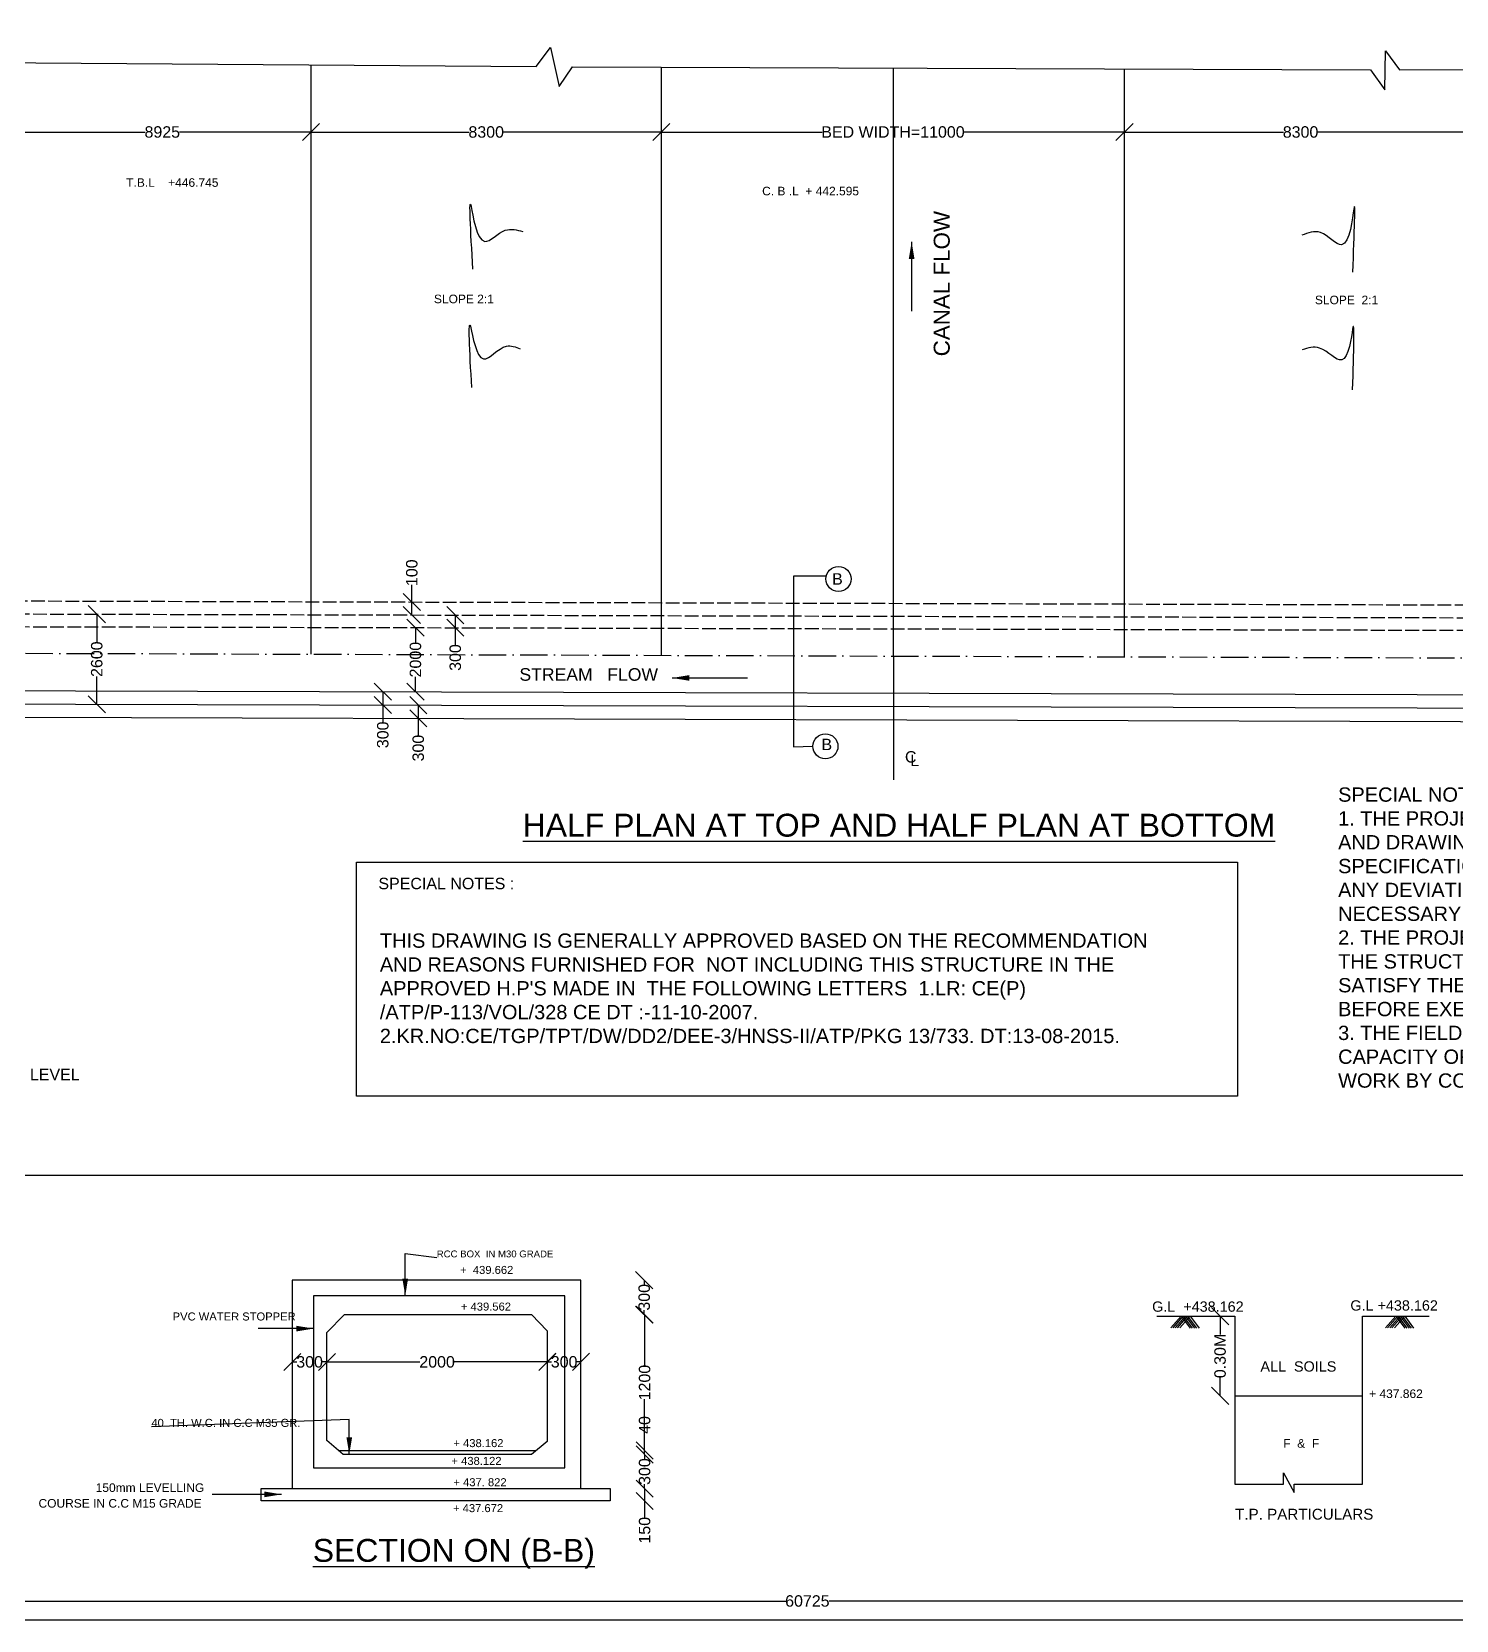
# Model space of a CAD drawing. Header units: millimetres. Extents: x 5759293 to 5767347, y 20978867 to 20983265.
# Drawn here: x 5761352 to 5763843, y 20978871 to 20981649 of the extents above; entities that cross this region are included whole.
import ezdxf

# ---------------------------------------------------------------- set-up
doc = ezdxf.new("R2010")
doc.units = ezdxf.units.MM
doc.header["$MEASUREMENT"] = 0
doc.linetypes.add('ACAD_ISO02W100', pattern=[15, 12, -3])
doc.linetypes.add('ACAD_ISO10W100', pattern=[18, 12, -3, 0, -3])
for name, color, linetype in [('DIMENSIONS', 7, 'Continuous'), ('DRAWING', 2, 'Continuous'), ('TEXT', 7, 'Continuous')]:
    doc.layers.add(name, color=color, linetype=linetype)
doc.styles.get("Standard").update_dxf_attribs({"font": 'arial.ttf', "height": 20})
doc.dimstyles.get("Standard").update_dxf_attribs({"dimtxt": 12, "dimasz": 30, "dimexe": 0.18, "dimexo": 0.0625, "dimgap": 0.09, "dimtad": 0, "dimdec": 0, "dimzin": 0, "dimdsep": 46, "dimtxsty": 'Standard', "dimblk": 'OBLIQUE', "dimcen": 0.09, "dimse1": 1, "dimse2": 1, "dimadec": 0, "dimazin": 0, "dimtfac": 1, "dimtdec": 0, "dimtofl": 0, "dimtmove": 0, "dimatfit": 3, "dimfxl": 1, "dimtolj": 1, "dimtzin": 0, "dimarcsym": 0})

# ---------------------------------------------------------------- blocks, each defined once
blk = doc.blocks.new('_Oblique')
at = {"color": 0, "linetype": 'ByBlock', "lineweight": -2}
blk.add_line((-0.5, -0.5), (0.5, 0.5), dxfattribs=at)
blk = doc.blocks.new('*D25')
at = {"layer": 'Defpoints', "color": 0, "transparency": 16777216}
for p in [(5760577.4, 20982123.5), (5764838.6, 20982106.5), (5764838.6, 20978904.5)]:
    blk.add_point(p, dxfattribs=at)
at = {"layer": 'DIMENSIONS', "color": 0, "lineweight": -2, "transparency": 16777216}
for p, q in [((5760577.4, 20978904.5), (5762670.1, 20978904.5)), ((5764838.6, 20978904.5), (5762745.9, 20978904.5))]:
    blk.add_line(p, q, dxfattribs=at)
at = {"layer": 'DIMENSIONS', "color": 0, "lineweight": -2, "transparency": 16777216, "xscale": 30, "yscale": 30, "zscale": 30, "rotation": 180}
blk.add_blockref('_Oblique', (5760577.4, 20978904.5), dxfattribs=at)
at = {"layer": 'DIMENSIONS', "color": 0, "lineweight": -2, "transparency": 16777216, "xscale": 30, "yscale": 30, "zscale": 30}
blk.add_blockref('_Oblique', (5764838.6, 20978904.5), dxfattribs=at)
at = {"layer": 'DIMENSIONS', "color": 0, "transparency": 16777216, "insert": (5762708, 20978904.5), "char_height": 20, "attachment_point": 5}
blk.add_mtext('\\A1;60725', dxfattribs=at)
blk = doc.blocks.new('*D69')
at = {"layer": 'Defpoints', "color": 0, "transparency": 16777216}
for p in [(5761465.6, 20980630.5), (5761465.2, 20980473), (5761465.2, 20980473)]:
    blk.add_point(p, dxfattribs=at)
at = {"layer": 'DIMENSIONS', "color": 0, "lineweight": -2, "transparency": 16777216}
for p, q in [((5761465.2, 20980630.5), (5761465.2, 20980581.9)), ((5761465.2, 20980473), (5761465.2, 20980521.7))]:
    blk.add_line(p, q, dxfattribs=at)
at = {"layer": 'DIMENSIONS', "color": 0, "lineweight": -2, "transparency": 16777216, "xscale": 30, "yscale": 30, "zscale": 30}
for p, rotation in [((5761465.2, 20980630.5), 90), ((5761465.2, 20980473), 270)]:
    blk.add_blockref('_Oblique', p, dxfattribs=dict(at, rotation=rotation))
at = {"layer": 'DIMENSIONS', "color": 0, "transparency": 16777216, "insert": (5761465.2, 20980551.8), "char_height": 20, "attachment_point": 5, "rotation": 90}
blk.add_mtext('\\A1;2600', dxfattribs=at)
blk = doc.blocks.new('*D70')
at = {"layer": 'Defpoints', "color": 0, "transparency": 16777216}
for p in [(5762026.9, 20980607), (5762022.6, 20980495), (5762026.6, 20980495)]:
    blk.add_point(p, dxfattribs=at)
at = {"layer": 'DIMENSIONS', "color": 0, "lineweight": -2, "transparency": 16777216}
for p, q in [((5762022.6, 20980607), (5762022.6, 20980581.1)), ((5762022.6, 20980495), (5762022.6, 20980520.9))]:
    blk.add_line(p, q, dxfattribs=at)
at = {"layer": 'DIMENSIONS', "color": 0, "lineweight": -2, "transparency": 16777216, "xscale": 30, "yscale": 30, "zscale": 30}
for p, rotation in [((5762022.6, 20980607), 90), ((5762022.6, 20980495), 270)]:
    blk.add_blockref('_Oblique', p, dxfattribs=dict(at, rotation=rotation))
at = {"layer": 'DIMENSIONS', "color": 0, "transparency": 16777216, "insert": (5762022.6, 20980551), "char_height": 20, "attachment_point": 5, "rotation": 90}
blk.add_mtext('\\A1;2000', dxfattribs=at)
blk = doc.blocks.new('*D71')
at = {"layer": 'Defpoints', "color": 0, "transparency": 16777216}
for p in [(5762047.1, 20980651.8), (5762016.2, 20980629), (5762047, 20980629)]:
    blk.add_point(p, dxfattribs=at)
at = {"layer": 'DIMENSIONS', "color": 0, "lineweight": -2, "transparency": 16777216}
for p, q in [((5762016.2, 20980651.8), (5762016.2, 20980681.8)), ((5762016.2, 20980629), (5762016.2, 20980651.8))]:
    blk.add_line(p, q, dxfattribs=at)
at = {"layer": 'DIMENSIONS', "color": 0, "lineweight": -2, "transparency": 16777216, "xscale": 30, "yscale": 30, "zscale": 30}
for p, rotation in [((5762016.2, 20980651.8), 90), ((5762016.2, 20980629), 270)]:
    blk.add_blockref('_Oblique', p, dxfattribs=dict(at, rotation=rotation))
at = {"layer": 'DIMENSIONS', "color": 0, "transparency": 16777216, "insert": (5762016.2, 20980703), "char_height": 20, "attachment_point": 5, "rotation": 90}
blk.add_mtext('\\A1;100', dxfattribs=at)
blk = doc.blocks.new('*D72')
at = {"layer": 'Defpoints', "color": 0, "transparency": 16777216}
for p in [(5762092.4, 20980628.9), (5762092.3, 20980606.8), (5762092.3, 20980606.8)]:
    blk.add_point(p, dxfattribs=at)
at = {"layer": 'DIMENSIONS', "color": 0, "lineweight": -2, "transparency": 16777216}
for p, q in [((5762092.3, 20980628.9), (5762092.3, 20980606.8)), ((5762092.3, 20980606.8), (5762092.3, 20980576.8))]:
    blk.add_line(p, q, dxfattribs=at)
at = {"layer": 'DIMENSIONS', "color": 0, "lineweight": -2, "transparency": 16777216, "xscale": 30, "yscale": 30, "zscale": 30}
for p, rotation in [((5762092.3, 20980628.9), 90), ((5762092.3, 20980606.8), 270)]:
    blk.add_blockref('_Oblique', p, dxfattribs=dict(at, rotation=rotation))
at = {"layer": 'DIMENSIONS', "color": 0, "transparency": 16777216, "insert": (5762092.3, 20980554.7), "char_height": 20, "attachment_point": 5, "rotation": 90}
blk.add_mtext('\\A1;300', dxfattribs=at)
blk = doc.blocks.new('*D73')
at = {"layer": 'Defpoints', "color": 0, "transparency": 16777216}
for p in [(5761984.7, 20980495.1), (5761965.5, 20980471.6), (5761984.6, 20980471.6)]:
    blk.add_point(p, dxfattribs=at)
at = {"layer": 'DIMENSIONS', "color": 0, "lineweight": -2, "transparency": 16777216}
for p, q in [((5761965.5, 20980495.1), (5761965.5, 20980471.6)), ((5761965.5, 20980471.6), (5761965.5, 20980441.6))]:
    blk.add_line(p, q, dxfattribs=at)
at = {"layer": 'DIMENSIONS', "color": 0, "lineweight": -2, "transparency": 16777216, "xscale": 30, "yscale": 30, "zscale": 30}
for p, rotation in [((5761965.5, 20980495.1), 90), ((5761965.5, 20980471.6), 270)]:
    blk.add_blockref('_Oblique', p, dxfattribs=dict(at, rotation=rotation))
at = {"layer": 'DIMENSIONS', "color": 0, "transparency": 16777216, "insert": (5761965.5, 20980419.5), "char_height": 20, "attachment_point": 5, "rotation": 90}
blk.add_mtext('\\A1;300', dxfattribs=at)
blk = doc.blocks.new('*D74')
at = {"layer": 'Defpoints', "color": 0, "transparency": 16777216}
for p in [(5762027.5, 20980448.4), (5762027.5, 20980448.4), (5762027.6, 20980471.5)]:
    blk.add_point(p, dxfattribs=at)
at = {"layer": 'DIMENSIONS', "color": 0, "lineweight": -2, "transparency": 16777216}
for p, q in [((5762027.5, 20980471.5), (5762027.5, 20980448.4)), ((5762027.5, 20980448.4), (5762027.5, 20980418.4))]:
    blk.add_line(p, q, dxfattribs=at)
at = {"layer": 'DIMENSIONS', "color": 0, "lineweight": -2, "transparency": 16777216, "xscale": 30, "yscale": 30, "zscale": 30}
for p, rotation in [((5762027.5, 20980471.5), 90), ((5762027.5, 20980448.4), 270)]:
    blk.add_blockref('_Oblique', p, dxfattribs=dict(at, rotation=rotation))
at = {"layer": 'DIMENSIONS', "color": 0, "transparency": 16777216, "insert": (5762027.5, 20980396.3), "char_height": 20, "attachment_point": 5, "rotation": 90}
blk.add_mtext('\\A1;300', dxfattribs=at)
blk = doc.blocks.new('*D76')
at = {"layer": 'Defpoints', "color": 0, "transparency": 16777216}
for p in [(5761319.7, 20981473.8), (5761840, 20981473.8), (5761840, 20981473.8)]:
    blk.add_point(p, dxfattribs=at)
at = {"layer": 'DIMENSIONS', "color": 0, "lineweight": -2, "transparency": 16777216}
for p, q in [((5761319.7, 20981473.8), (5761549.8, 20981473.8)), ((5761840, 20981473.8), (5761609.9, 20981473.8))]:
    blk.add_line(p, q, dxfattribs=at)
at = {"layer": 'DIMENSIONS', "color": 0, "lineweight": -2, "transparency": 16777216, "xscale": 30, "yscale": 30, "zscale": 30, "rotation": 180}
blk.add_blockref('_Oblique', (5761319.7, 20981473.8), dxfattribs=at)
at = {"layer": 'DIMENSIONS', "color": 0, "lineweight": -2, "transparency": 16777216, "xscale": 30, "yscale": 30, "zscale": 30}
blk.add_blockref('_Oblique', (5761840, 20981473.8), dxfattribs=at)
at = {"layer": 'DIMENSIONS', "color": 0, "transparency": 16777216, "insert": (5761579.8, 20981473.8), "char_height": 20, "attachment_point": 5}
blk.add_mtext('\\A1;8925', dxfattribs=at)
blk = doc.blocks.new('*D77')
at = {"layer": 'Defpoints', "color": 0, "transparency": 16777216}
for p in [(5761840, 20981473.8), (5762452.7, 20981473.8), (5762452.7, 20981473.8)]:
    blk.add_point(p, dxfattribs=at)
at = {"layer": 'DIMENSIONS', "color": 0, "lineweight": -2, "transparency": 16777216}
for p, q in [((5761840, 20981473.8), (5762116.4, 20981473.8)), ((5762452.7, 20981473.8), (5762176.3, 20981473.8))]:
    blk.add_line(p, q, dxfattribs=at)
at = {"layer": 'DIMENSIONS', "color": 0, "lineweight": -2, "transparency": 16777216, "xscale": 30, "yscale": 30, "zscale": 30, "rotation": 180}
blk.add_blockref('_Oblique', (5761840, 20981473.8), dxfattribs=at)
at = {"layer": 'DIMENSIONS', "color": 0, "lineweight": -2, "transparency": 16777216, "xscale": 30, "yscale": 30, "zscale": 30}
blk.add_blockref('_Oblique', (5762452.7, 20981473.8), dxfattribs=at)
at = {"layer": 'DIMENSIONS', "color": 0, "transparency": 16777216, "insert": (5762146.3, 20981473.8), "char_height": 20, "attachment_point": 5}
blk.add_mtext('\\A1;8300', dxfattribs=at)
blk = doc.blocks.new('*D78')
at = {"layer": 'Defpoints', "color": 0, "transparency": 16777216}
for p in [(5762452.7, 20981473.8), (5763262.7, 20981473.8), (5763262.7, 20981473.8)]:
    blk.add_point(p, dxfattribs=at)
at = {"layer": 'DIMENSIONS', "color": 0, "lineweight": -2, "transparency": 16777216}
for p, q in [((5762452.7, 20981473.8), (5762733.9, 20981473.8)), ((5763262.7, 20981473.8), (5762981.5, 20981473.8))]:
    blk.add_line(p, q, dxfattribs=at)
at = {"layer": 'DIMENSIONS', "color": 0, "lineweight": -2, "transparency": 16777216, "xscale": 30, "yscale": 30, "zscale": 30, "rotation": 180}
blk.add_blockref('_Oblique', (5762452.7, 20981473.8), dxfattribs=at)
at = {"layer": 'DIMENSIONS', "color": 0, "lineweight": -2, "transparency": 16777216, "xscale": 30, "yscale": 30, "zscale": 30}
blk.add_blockref('_Oblique', (5763262.7, 20981473.8), dxfattribs=at)
at = {"layer": 'DIMENSIONS', "color": 0, "transparency": 16777216, "insert": (5762857.7, 20981473.8), "char_height": 20, "attachment_point": 5}
blk.add_mtext('\\A1;BED WIDTH=11000', dxfattribs=at)
blk = doc.blocks.new('*D79')
at = {"layer": 'Defpoints', "color": 0, "transparency": 16777216}
for p in [(5763262.7, 20981473.8), (5763878.6, 20981473.8), (5763878.6, 20981473.8)]:
    blk.add_point(p, dxfattribs=at)
at = {"layer": 'DIMENSIONS', "color": 0, "lineweight": -2, "transparency": 16777216}
for p, q in [((5763262.7, 20981473.8), (5763540.7, 20981473.8)), ((5763878.6, 20981473.8), (5763600.6, 20981473.8))]:
    blk.add_line(p, q, dxfattribs=at)
at = {"layer": 'DIMENSIONS', "color": 0, "lineweight": -2, "transparency": 16777216, "xscale": 30, "yscale": 30, "zscale": 30, "rotation": 180}
blk.add_blockref('_Oblique', (5763262.7, 20981473.8), dxfattribs=at)
at = {"layer": 'DIMENSIONS', "color": 0, "lineweight": -2, "transparency": 16777216, "xscale": 30, "yscale": 30, "zscale": 30}
blk.add_blockref('_Oblique', (5763878.6, 20981473.8), dxfattribs=at)
at = {"layer": 'DIMENSIONS', "color": 0, "transparency": 16777216, "insert": (5763570.6, 20981473.8), "char_height": 20, "attachment_point": 5}
blk.add_mtext('\\A1;8300', dxfattribs=at)
blk = doc.blocks.new('*D97')
at = {"layer": 'Defpoints', "color": 0, "transparency": 16777216}
for p in [(5763455.5, 20979402.8), (5763429.9, 20979263.3), (5763455.5, 20979263.3)]:
    blk.add_point(p, dxfattribs=at)
at = {"layer": 'DIMENSIONS', "color": 0, "lineweight": -2, "transparency": 16777216}
for p, q in [((5763429.9, 20979402.8), (5763429.9, 20979370.4)), ((5763429.9, 20979263.3), (5763429.9, 20979295.8))]:
    blk.add_line(p, q, dxfattribs=at)
at = {"layer": 'DIMENSIONS', "color": 0, "lineweight": -2, "transparency": 16777216, "xscale": 30, "yscale": 30, "zscale": 30}
for p, rotation in [((5763429.9, 20979402.8), 90), ((5763429.9, 20979263.3), 270)]:
    blk.add_blockref('_Oblique', p, dxfattribs=dict(at, rotation=rotation))
at = {"layer": 'DIMENSIONS', "color": 0, "transparency": 16777216, "insert": (5763429.9, 20979333.1), "char_height": 20, "attachment_point": 5, "rotation": 90}
blk.add_mtext('\\A1;0.30M', dxfattribs=at)
blk = doc.blocks.new('*D98')
at = {"layer": 'Defpoints', "color": 0, "transparency": 16777216}
for p in [(5762312.1, 20979465.8), (5762225.3, 20979405.5), (5762422.7, 20979405.5)]:
    blk.add_point(p, dxfattribs=at)
at = {"layer": 'DIMENSIONS', "color": 0, "lineweight": -2, "transparency": 16777216}
for p, q in [((5762422.7, 20979465.8), (5762422.7, 20979457.8)), ((5762422.7, 20979405.5), (5762422.7, 20979413.5))]:
    blk.add_line(p, q, dxfattribs=at)
at = {"layer": 'DIMENSIONS', "color": 0, "lineweight": -2, "transparency": 16777216, "xscale": 30, "yscale": 30, "zscale": 30}
for p, rotation in [((5762422.7, 20979465.8), 90), ((5762422.7, 20979405.5), 270)]:
    blk.add_blockref('_Oblique', p, dxfattribs=dict(at, rotation=rotation))
at = {"layer": 'DIMENSIONS', "color": 0, "transparency": 16777216, "insert": (5762422.7, 20979435.7), "char_height": 20, "attachment_point": 5, "rotation": 90}
blk.add_mtext('\\A1;300', dxfattribs=at)
blk = doc.blocks.new('*D99')
at = {"layer": 'Defpoints', "color": 0, "transparency": 16777216}
for p in [(5762253.1, 20979322.8), (5762312.1, 20979322.8), (5762312.1, 20979322.8)]:
    blk.add_point(p, dxfattribs=at)
at = {"layer": 'DIMENSIONS', "color": 0, "lineweight": -2, "transparency": 16777216}
for p, q in [((5762253.1, 20979322.8), (5762260.5, 20979322.8)), ((5762312.1, 20979322.8), (5762304.8, 20979322.8))]:
    blk.add_line(p, q, dxfattribs=at)
at = {"layer": 'DIMENSIONS', "color": 0, "lineweight": -2, "transparency": 16777216, "xscale": 30, "yscale": 30, "zscale": 30, "rotation": 180}
blk.add_blockref('_Oblique', (5762253.1, 20979322.8), dxfattribs=at)
at = {"layer": 'DIMENSIONS', "color": 0, "lineweight": -2, "transparency": 16777216, "xscale": 30, "yscale": 30, "zscale": 30}
blk.add_blockref('_Oblique', (5762312.1, 20979322.8), dxfattribs=at)
at = {"layer": 'DIMENSIONS', "color": 0, "transparency": 16777216, "insert": (5762282.6, 20979322.8), "char_height": 20, "attachment_point": 5}
blk.add_mtext('\\A1;300', dxfattribs=at)
blk = doc.blocks.new('*D100')
at = {"layer": 'Defpoints', "color": 0, "transparency": 16777216}
for p in [(5762422.7, 20979405.5), (5762233.8, 20979167.7), (5762423.4, 20979167.7)]:
    blk.add_point(p, dxfattribs=at)
at = {"layer": 'DIMENSIONS', "color": 0, "lineweight": -2, "transparency": 16777216}
for p, q in [((5762423.4, 20979405.5), (5762423.4, 20979315.6)), ((5762423.4, 20979167.7), (5762423.4, 20979257.6))]:
    blk.add_line(p, q, dxfattribs=at)
at = {"layer": 'DIMENSIONS', "color": 0, "lineweight": -2, "transparency": 16777216, "xscale": 30, "yscale": 30, "zscale": 30}
for p, rotation in [((5762423.4, 20979405.5), 90), ((5762423.4, 20979167.7), 270)]:
    blk.add_blockref('_Oblique', p, dxfattribs=dict(at, rotation=rotation))
at = {"layer": 'DIMENSIONS', "color": 0, "transparency": 16777216, "insert": (5762423.4, 20979286.6), "char_height": 20, "attachment_point": 5, "rotation": 90}
blk.add_mtext('\\A1;1200', dxfattribs=at)
blk = doc.blocks.new('*D101')
at = {"layer": 'Defpoints', "color": 0, "transparency": 16777216}
for p in [(5762233.8, 20979167.7), (5762225.4, 20979160.8), (5762423.4, 20979160.8)]:
    blk.add_point(p, dxfattribs=at)
at = {"layer": 'DIMENSIONS', "color": 0, "lineweight": -2, "transparency": 16777216}
for p, q in [((5762423.4, 20979167.7), (5762423.4, 20979197.7)), ((5762423.4, 20979160.8), (5762423.4, 20979167.7))]:
    blk.add_line(p, q, dxfattribs=at)
at = {"layer": 'DIMENSIONS', "color": 0, "lineweight": -2, "transparency": 16777216, "xscale": 30, "yscale": 30, "zscale": 30}
for p, rotation in [((5762423.4, 20979167.7), 90), ((5762423.4, 20979160.8), 270)]:
    blk.add_blockref('_Oblique', p, dxfattribs=dict(at, rotation=rotation))
at = {"layer": 'DIMENSIONS', "color": 0, "transparency": 16777216, "insert": (5762423.4, 20979212.5), "char_height": 20, "attachment_point": 5, "rotation": 90}
blk.add_mtext('\\A1;40', dxfattribs=at)
blk = doc.blocks.new('*D102')
at = {"layer": 'Defpoints', "color": 0, "transparency": 16777216}
for p in [(5762225.4, 20979160.8), (5762225.4, 20979101.1), (5762423.4, 20979101.1)]:
    blk.add_point(p, dxfattribs=at)
at = {"layer": 'DIMENSIONS', "color": 0, "lineweight": -2, "transparency": 16777216}
for p, q in [((5762423.4, 20979160.8), (5762423.4, 20979153.1)), ((5762423.4, 20979101.1), (5762423.4, 20979108.8))]:
    blk.add_line(p, q, dxfattribs=at)
at = {"layer": 'DIMENSIONS', "color": 0, "lineweight": -2, "transparency": 16777216, "xscale": 30, "yscale": 30, "zscale": 30}
for p, rotation in [((5762423.4, 20979160.8), 90), ((5762423.4, 20979101.1), 270)]:
    blk.add_blockref('_Oblique', p, dxfattribs=dict(at, rotation=rotation))
at = {"layer": 'DIMENSIONS', "color": 0, "transparency": 16777216, "insert": (5762423.4, 20979130.9), "char_height": 20, "attachment_point": 5, "rotation": 90}
blk.add_mtext('\\A1;300', dxfattribs=at)
blk = doc.blocks.new('*D103')
at = {"layer": 'Defpoints', "color": 0, "transparency": 16777216}
for p in [(5762331.6, 20979101.1), (5762331.6, 20979079.5), (5762423.4, 20979079.5)]:
    blk.add_point(p, dxfattribs=at)
at = {"layer": 'DIMENSIONS', "color": 0, "lineweight": -2, "transparency": 16777216}
for p, q in [((5762423.4, 20979101.1), (5762423.4, 20979079.5)), ((5762423.4, 20979079.5), (5762423.4, 20979049.5))]:
    blk.add_line(p, q, dxfattribs=at)
at = {"layer": 'DIMENSIONS', "color": 0, "lineweight": -2, "transparency": 16777216, "xscale": 30, "yscale": 30, "zscale": 30}
for p, rotation in [((5762423.4, 20979101.1), 90), ((5762423.4, 20979079.5), 270)]:
    blk.add_blockref('_Oblique', p, dxfattribs=dict(at, rotation=rotation))
at = {"layer": 'DIMENSIONS', "color": 0, "transparency": 16777216, "insert": (5762423.4, 20979028.3), "char_height": 20, "attachment_point": 5, "rotation": 90}
blk.add_mtext('\\A1;150', dxfattribs=at)
blk = doc.blocks.new('*D104')
at = {"layer": 'Defpoints', "color": 0, "transparency": 16777216}
for p in [(5761807.1, 20979322.8), (5761867.7, 20979322.7), (5761867.7, 20979322.7)]:
    blk.add_point(p, dxfattribs=at)
at = {"layer": 'DIMENSIONS', "color": 0, "lineweight": -2, "transparency": 16777216}
for p, q in [((5761807.1, 20979322.7), (5761815.3, 20979322.7)), ((5761867.7, 20979322.7), (5761859.5, 20979322.7))]:
    blk.add_line(p, q, dxfattribs=at)
at = {"layer": 'DIMENSIONS', "color": 0, "lineweight": -2, "transparency": 16777216, "xscale": 30, "yscale": 30, "zscale": 30, "rotation": 180}
blk.add_blockref('_Oblique', (5761807.1, 20979322.7), dxfattribs=at)
at = {"layer": 'DIMENSIONS', "color": 0, "lineweight": -2, "transparency": 16777216, "xscale": 30, "yscale": 30, "zscale": 30}
blk.add_blockref('_Oblique', (5761867.7, 20979322.7), dxfattribs=at)
at = {"layer": 'DIMENSIONS', "color": 0, "transparency": 16777216, "insert": (5761837.4, 20979322.7), "char_height": 20, "attachment_point": 5}
blk.add_mtext('\\A1;300', dxfattribs=at)
blk = doc.blocks.new('*D105')
at = {"layer": 'Defpoints', "color": 0, "transparency": 16777216}
for p in [(5761867.7, 20979322.7), (5762253.1, 20979322.7), (5762253.1, 20979322.7)]:
    blk.add_point(p, dxfattribs=at)
at = {"layer": 'DIMENSIONS', "color": 0, "lineweight": -2, "transparency": 16777216}
for p, q in [((5761867.7, 20979322.7), (5762030.3, 20979322.7)), ((5762253.1, 20979322.7), (5762090.5, 20979322.7))]:
    blk.add_line(p, q, dxfattribs=at)
at = {"layer": 'DIMENSIONS', "color": 0, "lineweight": -2, "transparency": 16777216, "xscale": 30, "yscale": 30, "zscale": 30, "rotation": 180}
blk.add_blockref('_Oblique', (5761867.7, 20979322.7), dxfattribs=at)
at = {"layer": 'DIMENSIONS', "color": 0, "lineweight": -2, "transparency": 16777216, "xscale": 30, "yscale": 30, "zscale": 30}
blk.add_blockref('_Oblique', (5762253.1, 20979322.7), dxfattribs=at)
at = {"layer": 'DIMENSIONS', "color": 0, "transparency": 16777216, "insert": (5762060.4, 20979322.7), "char_height": 20, "attachment_point": 5}
blk.add_mtext('\\A1;2000', dxfattribs=at)

msp = doc.modelspace()

# ---------------------------------------------------------------- linework, layer by layer
at = {"layer": 'DRAWING', "color": 0}
for points in [[(5767302.5, 20978870.9), (5759292.9, 20978870.9), (5759292.9, 20983265.3), (5767302.5, 20983265.3)], [(5761807.1, 20979101.1), (5762312.1, 20979101.1), (5762312.1, 20979465.8), (5761807.1, 20979465.8)], [(5761844.4, 20979137.2), (5762284, 20979137.2), (5762284, 20979438.3), (5761844.4, 20979438.3)], [(5761752.7, 20979101.1), (5762363.3, 20979101.1), (5762363.3, 20979079.5), (5761752.7, 20979079.5)]]:
    msp.add_lwpolyline(points, close=True, dxfattribs=at)
for points in [[(5759369, 20981609.5), (5762233.9, 20981588.3), (5762258.8, 20981621.4), (5762274, 20981553.4), (5762297.3, 20981587.8), (5763692.7, 20981582.6), (5763717.9, 20981547.9), (5763719.1, 20981615.7), (5763743.9, 20981582.4), (5765680.3, 20981588.3)], [(5765936.2, 20979648.5), (5759362.5, 20979648.5), (5759362.5, 20979947.2), (5759396.7, 20979969.2), (5759328.1, 20979969.2), (5759362.5, 20979992.9), (5759362.5, 20981213.7), (5759406, 20981236.9), (5759338.8, 20981236.9), (5759371.5, 20981260.3), (5759369, 20981609.5)], [(5761840, 20980560.6), (5761840, 20981591.2)], [(5762452.7, 20980558.6), (5762452.7, 20981587.3)], [(5762858.6, 20980557.3), (5762858.6, 20981585.7)], [(5763262.7, 20980556), (5763262.7, 20981584.2)], [(5760573.8, 20980498.9), (5764841.5, 20980487.4)], [(5760573.8, 20980475.4), (5764841.5, 20980464.1)], [(5759975.6, 20980336.4), (5759975.6, 20979989.6), (5760129.5, 20979989.6), (5760129.5, 20980216.1), (5760180.6, 20980229.7), (5760621.3, 20980288.2), (5760750.6, 20980288.2), (5760750.6, 20980452.3), (5764625.4, 20980440.6)], [(5761867.7, 20979374.4), (5761898.4, 20979405.5), (5762225.3, 20979405.5), (5762253.1, 20979377.2), (5762253.1, 20979183.6), (5762225.4, 20979160.8), (5761896.2, 20979160.8), (5761867.6, 20979185.3), (5761867.7, 20979374.4)], [(5763319.3, 20979402.8), (5763455.5, 20979402.8), (5763455.5, 20979108.7), (5763540.7, 20979108.7), (5763540.7, 20979128.9), (5763559.7, 20979094.2), (5763559.7, 20979108.7), (5763679, 20979108.7), (5763679, 20979402.8), (5763795.3, 20979402.8)], [(5763343.9, 20979382.3), (5763361.8, 20979402.8), (5763377.5, 20979381.8)], [(5763347.6, 20979382.3), (5763365.5, 20979402.8), (5763381.2, 20979381.8)], [(5763351.5, 20979382.3), (5763369.4, 20979402.8), (5763385, 20979381.8)], [(5763355.1, 20979382.3), (5763373.1, 20979402.8), (5763388.7, 20979381.8)], [(5763359.5, 20979382.3), (5763377.5, 20979402.8), (5763393.1, 20979381.8)], [(5763719.2, 20979382.3), (5763737.1, 20979402.8), (5763752.8, 20979381.8)], [(5763722.9, 20979382.3), (5763740.8, 20979402.8), (5763756.5, 20979381.8)], [(5763726.8, 20979382.3), (5763744.7, 20979402.8), (5763760.3, 20979381.8)], [(5763730.4, 20979382.3), (5763748.4, 20979402.8), (5763764, 20979381.8)], [(5763734.8, 20979382.3), (5763752.8, 20979402.8), (5763768.4, 20979381.8)], [(5763455.5, 20979263.3), (5763679, 20979263.3)], [(5761888.3, 20979167.6), (5762233.8, 20979167.7)]]:
    msp.add_lwpolyline(points, dxfattribs=at)
at = {"layer": 'DRAWING', "color": 0, "linetype": 'ACAD_ISO02W100', "ltscale": 2}
for points in [[(5759976.7, 20980788.3), (5759976.7, 20981125.6), (5760133.6, 20981125.6), (5760133.6, 20980903), (5760192.9, 20980885.1), (5760621, 20980820.8), (5760750.3, 20980820.8), (5760750.3, 20980655.4), (5764625.4, 20980644.6)], [(5760006.4, 20980808.9), (5760573.8, 20980610.6), (5764841.5, 20980600)], [(5760573.8, 20980632.9), (5764841.5, 20980621.8)]]:
    msp.add_lwpolyline(points, dxfattribs=at)
at = {"layer": 'DRAWING', "color": 0, "linetype": 'ACAD_ISO10W100', "ltscale": 4}
msp.add_lwpolyline([(5759321.6, 20980651.1), (5759321.6, 20980568.7), (5765991.2, 20980547.2), (5765991.2, 20980628.5)], dxfattribs=at)
at = {"layer": 'DRAWING', "color": 0}
for points in [[(5762123, 20981234.1), (5762120.1, 20981343.3), (5762143.8, 20981282.5), (5762179.7, 20981301.9), (5762210.4, 20981299.7)], [(5763661.9, 20981228.7), (5763663.7, 20981339), (5763642.5, 20981276.6), (5763605.2, 20981298.1), (5763572.6, 20981293.3)], [(5762121, 20981026.8), (5762119.5, 20981131.3), (5762141.6, 20981077), (5762181.6, 20981099.4), (5762205.9, 20981094.6)], [(5763661.6, 20981023.1), (5763661.6, 20981129.1), (5763642.7, 20981075.1), (5763603.8, 20981096), (5763573.5, 20981093.1)]]:
    msp.add_spline(points, degree=3, dxfattribs=at)
at = {"layer": 'TEXT', "color": 0}
for points in [[(5762741.1, 20980696.9), (5762683.8, 20980696.9), (5762683.8, 20980398.3), (5762717.7, 20980399.4)], [(5762858.6, 20980557.3), (5762858.6, 20980340.6)]]:
    msp.add_lwpolyline(points, dxfattribs=at)
msp.add_lwpolyline([(5761919.4, 20980197), (5763460.6, 20980197), (5763460.6, 20979787.3), (5761919.4, 20979787.3)], close=True, dxfattribs=at)
for centre in [(5762762.5, 20980692.1), (5762739.6, 20980399.4)]:
    msp.add_circle(centre, 21.9, dxfattribs=at)

# ---------------------------------------------------------------- texts
for s, height, p in [('T.B.L    +446.745', 15, (5761516.7, 20981378)), ('C. B .L  + 442.595', 15, (5762628.9, 20981363.1)), ('SLOPE 2:1', 15, (5762054.9, 20981174.4)), ('SLOPE  2:1', 15, (5763595.7, 20981172.6)), ('B', 20, (5762751.3, 20980682.2)), ('STREAM   FLOW', 22, (5762204.4, 20980514.1)), ('B', 20, (5762732.7, 20980392.7)), ('C', 20, (5762878.7, 20980371)), ('L', 20, (5762888, 20980364.8)), ('%%UHALF PLAN AT TOP AND HALF PLAN AT BOTTOM', 40, (5762210.1, 20980241.5)), ('SPECIAL NOTES :', 20, (5761957.8, 20980149.5)), ('AND THE BED SHALL BE REGRADED FILL  IT MEETS THE NATURAL DRAIN BED LEVEL', 20, (5760275.6, 20979815.4)), ('RCC BOX  IN M30 GRADE', 12, (5762059.8, 20979505.6)), ('+  439.662', 14, (5762100.7, 20979476.6)), ('+ 439.562', 14, (5762102.1, 20979412.5)), ('G.L  +438.162', 18, (5763311, 20979410.5)), ('G.L +438.162', 18, (5763657.7, 20979412.5)), ('PVC WATER STOPPER', 14, (5761597.9, 20979395.2)), ('ALL  SOILS', 18, (5763500.4, 20979305.8)), ('+ 437.862', 15, (5763690.6, 20979259.6)), ('40  TH. W.C. IN C.C M35 GR.', 14, (5761560.7, 20979209.1)), ('+ 438.162', 14, (5762089, 20979173.7)), ('F  &  F', 15, (5763540.3, 20979172.7)), ('+ 438.122', 14, (5762085.6, 20979142.6)), ('+ 437. 822', 14, (5762089, 20979105.3)), ('150mm LEVELLING', 15, (5761463.3, 20979095.3)), ('COURSE IN C.C M15 GRADE', 15, (5761363.3, 20979067.9)), ('+ 437.672', 14, (5762088.3, 20979060)), ('T.P. PARTICULARS', 19, (5763456.1, 20979046.9)), ('%%USECTION ON (B-B)', 40, (5761842.9, 20978973.1))]:
    msp.add_text(s, height=height, dxfattribs=at).set_placement(p)
msp.add_text('CANAL FLOW', height=28, rotation=90, dxfattribs=at).set_placement((5762957, 20981081.5))
at = {"layer": 'TEXT', "color": 0, "char_height": 25, "attachment_point": 1}
for s, insert, width in [('SPECIAL NOTES: \\P1. THE PROJECT AUTHORITIES SHALL SATISFY WHETHER THE DESIGN AND DRAWING PROPOSALS COMPLY WITH TECHNICAL SPECIFICATIONS AS STIPULATED IN THE AGREEMENT CONDITIONS. ANY DEVIATIONS NOTICED MAY BE REFERRED TO CDO FOR NECESSARY MODIFICATIONS BEFORE EXECUTION. \\P2. THE PROJECT AUTHORITIES SHALL VERIFY THE SUITABILITY OF THE STRUCTURE AS PER APPROVED HYDRAULIC PARTICULARS AND SATISFY THEMSELVES ABOUT THE SUITABILITY OF THE STRUCTURE BEFORE EXECUTION .\\P3. THE FIELD AUTHORITIES SHALL ENSURE THE SAFE BEARING CAPACITY OF SOIL AT FOUNDATION LEVEL BEFORE EXECUTION OF WORK BY CONDUCTING PLATE LOAD TEST. ', (5763636.3, 20980327.5), 1208.705), ("THIS DRAWING IS GENERALLY APPROVED BASED ON THE RECOMMENDATION AND REASONS FURNISHED FOR  NOT INCLUDING THIS STRUCTURE IN THE APPROVED H.P'S MADE IN  THE FOLLOWING LETTERS  1.LR: CE(P) /ATP/P-113/VOL/328 CE DT :-11-10-2007. 2.KR.NO:CE/TGP/TPT/DW/DD2/DEE-3/HNSS-II/ATP/PKG 13/733. DT:13-08-2015.", (5761960.3, 20980072.1), 1413.71)]:
    msp.add_mtext(s, dxfattribs=dict(at, insert=insert, width=width))

# ---------------------------------------------------------------- dimensions: what is measured, and where the dimension line sits
at = {"layer": 'DIMENSIONS', "color": 0}
for base, p1, p2, text, picture, middle in [((5764838.6, 20978904.5), (5760577.4, 20982123.5), (5764838.6, 20982106.5), '60725', '*D25', (5762708, 20978904.5)), ((5763262.7, 20981473.8), (5762452.7, 20981473.8), (5763262.7, 20981473.8), 'BED WIDTH=11000', '*D78', (5762857.7, 20981473.8)), ((5761840, 20981473.8), (5761319.7, 20981473.8), (5761840, 20981473.8), '8925', '*D76', (5761579.8, 20981473.8)), ((5762452.7, 20981473.8), (5761840, 20981473.8), (5762452.7, 20981473.8), '8300', '*D77', (5762146.3, 20981473.8)), ((5763878.6, 20981473.8), (5763262.7, 20981473.8), (5763878.6, 20981473.8), '8300', '*D79', (5763570.6, 20981473.8)), ((5761867.7, 20979322.7), (5761807.1, 20979322.8), (5761867.7, 20979322.7), '300', '*D104', (5761837.4, 20979322.7)), ((5762253.1, 20979322.7), (5761867.7, 20979322.7), (5762253.1, 20979322.7), '2000', '*D105', (5762060.4, 20979322.7)), ((5762312.1, 20979322.8), (5762253.1, 20979322.8), (5762312.1, 20979322.8), '300', '*D99', (5762282.6, 20979322.8))]:
    dim = msp.add_linear_dim(base=base, p1=p1, p2=p2, text=text, dimstyle='Standard', dxfattribs=at)
    dim.commit()
    dim.dimension.update_dxf_attribs({"geometry": picture, "text_midpoint": middle})
for base, p1, p2, text, picture, middle in [((5762016.2, 20980629), (5762047.1, 20980651.8), (5762047, 20980629), '100', '*D71', (5762016.2, 20980703)), ((5762423.4, 20979160.8), (5762233.8, 20979167.7), (5762225.4, 20979160.8), '40', '*D101', (5762423.4, 20979212.5))]:
    dim = msp.add_linear_dim(base=base, p1=p1, p2=p2, angle=90, text=text, dimstyle='Standard', dxfattribs=at)
    dim.commit()
    dim.dimension.update_dxf_attribs({"geometry": picture, "text_midpoint": middle, "dimtype": 160})
for base, p1, p2, text, picture, middle in [((5761465.2, 20980473), (5761465.6, 20980630.5), (5761465.2, 20980473), '2600', '*D69', (5761465.2, 20980551.8)), ((5762092.3, 20980606.8), (5762092.4, 20980628.9), (5762092.3, 20980606.8), '300', '*D72', (5762092.3, 20980554.7)), ((5762022.6, 20980495), (5762026.9, 20980607), (5762026.6, 20980495), '2000', '*D70', (5762022.6, 20980551)), ((5761965.5, 20980471.6), (5761984.7, 20980495.1), (5761984.6, 20980471.6), '300', '*D73', (5761965.5, 20980419.5)), ((5762027.5, 20980448.4), (5762027.6, 20980471.5), (5762027.5, 20980448.4), '300', '*D74', (5762027.5, 20980396.3)), ((5762422.7, 20979405.5), (5762312.1, 20979465.8), (5762225.3, 20979405.5), '300', '*D98', (5762422.7, 20979435.7)), ((5762423.4, 20979167.7), (5762422.7, 20979405.5), (5762233.8, 20979167.7), '1200', '*D100', (5762423.4, 20979286.6)), ((5763429.9, 20979263.3), (5763455.5, 20979402.8), (5763455.5, 20979263.3), '0.30M', '*D97', (5763429.9, 20979333.1)), ((5762423.4, 20979101.1), (5762225.4, 20979160.8), (5762225.4, 20979101.1), '300', '*D102', (5762423.4, 20979130.9)), ((5762423.4, 20979079.5), (5762331.6, 20979101.1), (5762331.6, 20979079.5), '150', '*D103', (5762423.4, 20979028.3))]:
    dim = msp.add_linear_dim(base=base, p1=p1, p2=p2, angle=90, text=text, dimstyle='Standard', dxfattribs=at)
    dim.commit()
    dim.dimension.update_dxf_attribs({"geometry": picture, "text_midpoint": middle})

# ---------------------------------------------------------------- leaders
for points in [[(5762890.4, 20981282), (5762890.4, 20981160.8)], [(5762471.4, 20980519), (5762603.4, 20980519)], [(5762004.7, 20979438.3), (5762004.7, 20979512.5), (5762059.8, 20979505.6)], [(5761844.4, 20979381), (5761747.7, 20979381)], [(5761906.8, 20979160.8), (5761906.8, 20979222.3), (5761560.7, 20979209.1)], [(5761788.5, 20979091.1), (5761667, 20979091.1)]]:
    msp.add_leader(points, dimstyle='Standard', override={"dimgap": 0.09, "dimtad": 0}, dxfattribs=at)

doc.saveas('drawing.dxf')
